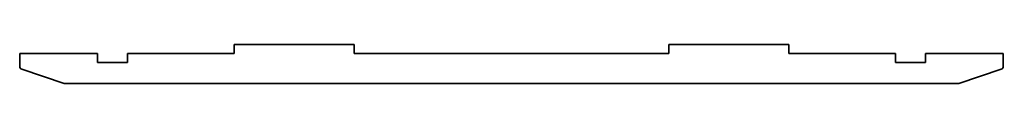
# Model space of a CAD drawing. Header units: millimetres. Extents: x 0 to 328, y 0 to 13.
import ezdxf

# ---------------------------------------------------------------- set-up
doc = ezdxf.new("R2010")
doc.units = ezdxf.units.MM
doc.layers.add('SIMUMAK Visible (ISO)', color=7, linetype='Continuous', lineweight=35)

# ---------------------------------------------------------------- blocks, each defined once
blk = doc.blocks.new('SIL-026-CSIF-03_Sheet_6_SIL-026-CSIF-03')
at = {"layer": 'SIMUMAK Visible (ISO)'}
for p, q in [((-164, -0.78), (-164, 3.5)), ((-164, 3.5), (-138, 3.5)), ((-138, 0.5), (-138, 3.5)), ((-128, 3.5), (-92.5, 3.5)), ((-128, 3.5), (-128, 0.5)), ((-92.5, 6.5), (-92.5, 3.5)), ((-52.5, 6.5), (-92.5, 6.5)), ((-52.5, 3.5), (-52.5, 6.5)), ((-52.5, 3.5), (52.5, 3.5)), ((52.5, 6.5), (52.5, 3.5)), ((92.5, 6.5), (52.5, 6.5)), ((92.5, 3.5), (92.5, 6.5)), ((92.5, 3.5), (128, 3.5)), ((128, 0.5), (128, 3.5)), ((138, 3.5), (164, 3.5)), ((138, 3.5), (138, 0.5)), ((164, 3.5), (164, -0.78)), ((-128, 0.5), (-138, 0.5)), ((138, 0.5), (128, 0.5)), ((-163.32, -1.73), (-149.15, -6.45)), ((149.15, -6.45), (163.32, -1.73)), ((148.84, -6.5), (-148.84, -6.5))]:
    blk.add_line(p, q, dxfattribs=at)
at = {"layer": 'SIMUMAK Visible (ISO)', "extrusion": (0, 0, -1)}
for centre, start, end in [((163, -0.78), 288.4349, 0), ((-163, -0.78), 180, 251.5651), ((148.84, -5.5), 270, 288.4349), ((-148.84, -5.5), 251.5651, 270)]:
    blk.add_arc(centre, 1, start, end, dxfattribs=at)

msp = doc.modelspace()

# ---------------------------------------------------------------- block references
msp.add_blockref('SIL-026-CSIF-03_Sheet_6_SIL-026-CSIF-03', (164, 6.5))

doc.saveas('drawing.dxf')
